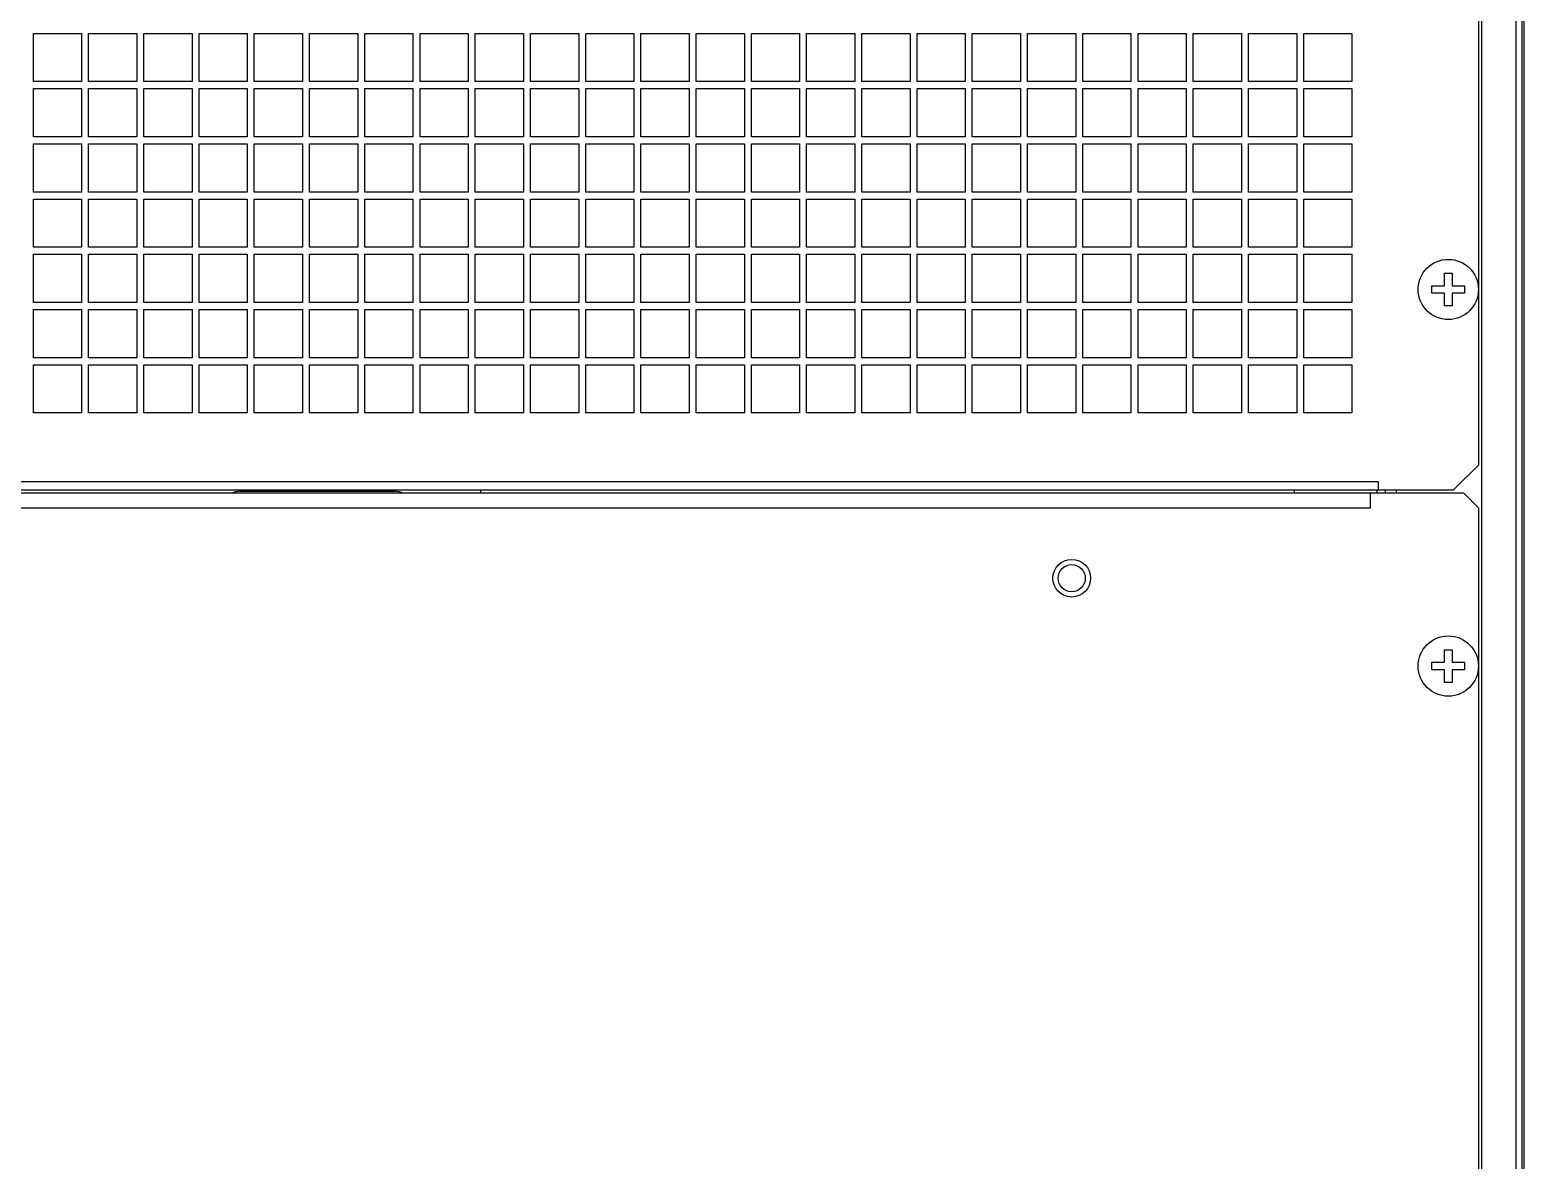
# Model space of a CAD drawing. Header units: millimetres. Extents: x 0 to 191, y 0 to 126.
# Drawn here: x 160.93 to 190.69, y 45.21 to 67.72 of the extents above; entities that cross this region are included whole.
import ezdxf

# ---------------------------------------------------------------- set-up
doc = ezdxf.new("R2010")
doc.units = ezdxf.units.MM
for name, color, linetype in [('2001-00715_0', 7, 'Continuous'), ('2401-00460-M6-12PSTTHC_0', 7, 'Continuous'), ('4209-00025-D30_0', 7, 'Continuous'), ('4212-06586_0', 7, 'Continuous'), ('4212-06607_0', 7, 'Continuous'), ('4212-06611_0', 7, 'Continuous'), ('4212-12598_2_0', 7, 'Continuous'), ('4212-12607_0', 7, 'Continuous'), ('4212-12608_0', 7, 'Continuous'), ('4212-12622_0', 7, 'Continuous')]:
    doc.layers.add(name, color=color, linetype=linetype)

msp = doc.modelspace()

# ---------------------------------------------------------------- linework, layer by layer
at = {"layer": '2001-00715_0', "color": 7, "linetype": 'Continuous'}
for p, q in [((169.909, 58.55), (169.895, 58.5)), ((186.101, 58.55), (186.115, 58.5))]:
    msp.add_line(p, q, dxfattribs=at)
at = {"layer": '2401-00460-M6-12PSTTHC_0', "color": 7, "linetype": 'Continuous'}
for p, q in [((189.105, 62.875), (189.255, 62.875)), ((189.105, 62.625), (189.105, 62.875)), ((189.255, 62.875), (189.255, 62.625)), ((188.855, 62.625), (189.105, 62.625)), ((188.855, 62.475), (188.855, 62.625)), ((189.255, 62.625), (189.505, 62.625)), ((189.505, 62.625), (189.505, 62.475)), ((189.105, 62.475), (188.855, 62.475)), ((189.105, 62.225), (189.105, 62.475)), ((189.255, 62.225), (189.105, 62.225)), ((189.505, 62.475), (189.255, 62.475)), ((189.255, 62.475), (189.255, 62.225)), ((189.105, 55.375), (189.255, 55.375)), ((189.105, 55.125), (189.105, 55.375)), ((189.255, 55.375), (189.255, 55.125)), ((188.855, 55.125), (189.105, 55.125)), ((188.855, 54.975), (188.855, 55.125)), ((189.255, 55.125), (189.505, 55.125)), ((189.505, 55.125), (189.505, 54.975)), ((189.105, 54.975), (188.855, 54.975)), ((189.105, 54.725), (189.105, 54.975)), ((189.505, 54.975), (189.255, 54.975)), ((189.255, 54.975), (189.255, 54.725)), ((189.255, 54.725), (189.105, 54.725))]:
    msp.add_line(p, q, dxfattribs=at)
for centre in [(189.18, 62.55), (189.18, 55.05)]:
    msp.add_circle(centre, 0.6, dxfattribs=at)
at = {"layer": '4209-00025-D30_0', "color": 7, "linetype": 'Continuous'}
msp.add_line((165.105, 58.53), (168.205, 58.53), dxfattribs=at)
for centre, start, end in [((165.105, 58.18), 90, 113.668), ((168.205, 58.18), 66.332, 90)]:
    msp.add_arc(centre, 0.35, start, end, dxfattribs=at)
at = {"layer": '4212-06586_0', "color": 7, "linetype": 'Continuous'}
for p, q in [((187.93, 58.5), (187.93, 58.55)), ((188.15, 58.5), (188.15, 58.55))]:
    msp.add_line(p, q, dxfattribs=at)
at = {"layer": '4212-06607_0', "color": 7, "linetype": 'Continuous'}
for p, q in [((190.53, 3.75), (190.53, 88.85)), ((190.65, 3.74), (190.65, 88.86)), ((189.85, 4.05), (189.85, 88.55))]:
    msp.add_line(p, q, dxfattribs=at)
at = {"layer": '4212-06611_0', "color": 7, "linetype": 'Continuous'}
msp.add_line((190.69, 3.8), (190.69, 88.8), dxfattribs=at)
at = {"layer": '4212-12598_2_0', "color": 7, "linetype": 'Continuous'}
msp.add_circle((181.68, 56.8), 0.27, dxfattribs=at)
at = {"layer": '4212-12607_0', "color": 7, "linetype": 'Continuous'}
for p, q in [((121.13, 58.5), (189.48, 58.5)), ((187.63, 58.2), (187.63, 58.5)), ((189.78, 58.2), (189.48, 58.5)), ((123.23, 58.2), (187.63, 58.2)), ((189.78, 58.2), (189.78, 12.27))]:
    msp.add_line(p, q, dxfattribs=at)
msp.add_circle((181.68, 56.8), 0.375, dxfattribs=at)
at = {"layer": '4212-12608_0', "color": 7, "linetype": 'Continuous'}
for p, q in [((189.78, 73.35), (189.78, 59.05)), ((161, 67.65), (161.96, 67.65)), ((161, 66.69), (161, 67.65)), ((161.96, 67.65), (161.96, 66.69)), ((162.1, 67.65), (163.06, 67.65)), ((162.1, 66.69), (162.1, 67.65)), ((163.06, 67.65), (163.06, 66.69)), ((163.2, 67.65), (164.16, 67.65)), ((163.2, 66.69), (163.2, 67.65)), ((164.16, 67.65), (164.16, 66.69)), ((164.3, 67.65), (165.26, 67.65)), ((164.3, 66.69), (164.3, 67.65)), ((165.26, 67.65), (165.26, 66.69)), ((165.4, 67.65), (166.36, 67.65)), ((165.4, 66.69), (165.4, 67.65)), ((166.36, 67.65), (166.36, 66.69)), ((166.5, 67.65), (167.46, 67.65)), ((166.5, 66.69), (166.5, 67.65)), ((167.46, 67.65), (167.46, 66.69)), ((167.6, 67.65), (168.56, 67.65)), ((167.6, 66.69), (167.6, 67.65)), ((168.56, 67.65), (168.56, 66.69)), ((168.7, 67.65), (169.66, 67.65)), ((168.7, 66.69), (168.7, 67.65)), ((169.66, 67.65), (169.66, 66.69)), ((169.8, 67.65), (170.76, 67.65)), ((169.8, 66.69), (169.8, 67.65)), ((170.76, 67.65), (170.76, 66.69)), ((170.9, 67.65), (171.86, 67.65)), ((170.9, 66.69), (170.9, 67.65)), ((171.86, 67.65), (171.86, 66.69)), ((172, 67.65), (172.96, 67.65)), ((172, 66.69), (172, 67.65)), ((172.96, 67.65), (172.96, 66.69)), ((173.1, 67.65), (174.06, 67.65)), ((173.1, 66.69), (173.1, 67.65)), ((174.06, 67.65), (174.06, 66.69)), ((174.2, 67.65), (175.16, 67.65)), ((174.2, 66.69), (174.2, 67.65)), ((175.16, 67.65), (175.16, 66.69)), ((175.3, 67.65), (176.26, 67.65)), ((175.3, 66.69), (175.3, 67.65)), ((176.26, 67.65), (176.26, 66.69)), ((176.4, 67.65), (177.36, 67.65)), ((176.4, 66.69), (176.4, 67.65)), ((177.36, 67.65), (177.36, 66.69)), ((177.5, 67.65), (178.46, 67.65)), ((177.5, 66.69), (177.5, 67.65)), ((178.46, 67.65), (178.46, 66.69)), ((178.6, 67.65), (179.56, 67.65)), ((178.6, 66.69), (178.6, 67.65)), ((179.56, 67.65), (179.56, 66.69)), ((179.7, 67.65), (180.66, 67.65)), ((179.7, 66.69), (179.7, 67.65)), ((180.66, 67.65), (180.66, 66.69)), ((180.8, 67.65), (181.76, 67.65)), ((180.8, 66.69), (180.8, 67.65)), ((181.76, 67.65), (181.76, 66.69)), ((181.9, 67.65), (182.86, 67.65)), ((181.9, 66.69), (181.9, 67.65)), ((182.86, 67.65), (182.86, 66.69)), ((183, 67.65), (183.96, 67.65)), ((183, 66.69), (183, 67.65)), ((183.96, 67.65), (183.96, 66.69)), ((184.1, 67.65), (185.06, 67.65)), ((184.1, 66.69), (184.1, 67.65)), ((185.06, 67.65), (185.06, 66.69)), ((185.2, 67.65), (186.16, 67.65)), ((185.2, 66.69), (185.2, 67.65)), ((186.16, 67.65), (186.16, 66.69)), ((186.3, 67.65), (187.26, 67.65)), ((186.3, 66.69), (186.3, 67.65)), ((187.26, 67.65), (187.26, 66.69)), ((161.96, 66.69), (161, 66.69)), ((163.06, 66.69), (162.1, 66.69)), ((164.16, 66.69), (163.2, 66.69)), ((165.26, 66.69), (164.3, 66.69)), ((166.36, 66.69), (165.4, 66.69)), ((167.46, 66.69), (166.5, 66.69)), ((168.56, 66.69), (167.6, 66.69)), ((169.66, 66.69), (168.7, 66.69)), ((170.76, 66.69), (169.8, 66.69)), ((171.86, 66.69), (170.9, 66.69)), ((172.96, 66.69), (172, 66.69)), ((174.06, 66.69), (173.1, 66.69)), ((175.16, 66.69), (174.2, 66.69)), ((176.26, 66.69), (175.3, 66.69)), ((177.36, 66.69), (176.4, 66.69)), ((178.46, 66.69), (177.5, 66.69)), ((179.56, 66.69), (178.6, 66.69)), ((180.66, 66.69), (179.7, 66.69)), ((181.76, 66.69), (180.8, 66.69)), ((182.86, 66.69), (181.9, 66.69)), ((183.96, 66.69), (183, 66.69)), ((185.06, 66.69), (184.1, 66.69)), ((186.16, 66.69), (185.2, 66.69)), ((187.26, 66.69), (186.3, 66.69)), ((161, 66.55), (161.96, 66.55)), ((161, 65.59), (161, 66.55)), ((161.96, 66.55), (161.96, 65.59)), ((162.1, 66.55), (163.06, 66.55)), ((162.1, 65.59), (162.1, 66.55)), ((163.06, 66.55), (163.06, 65.59)), ((163.2, 66.55), (164.16, 66.55)), ((163.2, 65.59), (163.2, 66.55)), ((164.16, 66.55), (164.16, 65.59)), ((164.3, 66.55), (165.26, 66.55)), ((164.3, 65.59), (164.3, 66.55)), ((165.26, 66.55), (165.26, 65.59)), ((165.4, 66.55), (166.36, 66.55)), ((165.4, 65.59), (165.4, 66.55)), ((166.36, 66.55), (166.36, 65.59)), ((166.5, 66.55), (167.46, 66.55)), ((166.5, 65.59), (166.5, 66.55)), ((167.46, 66.55), (167.46, 65.59)), ((167.6, 66.55), (168.56, 66.55)), ((167.6, 65.59), (167.6, 66.55)), ((168.56, 66.55), (168.56, 65.59)), ((168.7, 66.55), (169.66, 66.55)), ((168.7, 65.59), (168.7, 66.55)), ((169.66, 66.55), (169.66, 65.59)), ((169.8, 66.55), (170.76, 66.55)), ((169.8, 65.59), (169.8, 66.55)), ((170.76, 66.55), (170.76, 65.59)), ((170.9, 66.55), (171.86, 66.55)), ((170.9, 65.59), (170.9, 66.55)), ((171.86, 66.55), (171.86, 65.59)), ((172, 66.55), (172.96, 66.55)), ((172, 65.59), (172, 66.55)), ((172.96, 66.55), (172.96, 65.59)), ((173.1, 66.55), (174.06, 66.55)), ((173.1, 65.59), (173.1, 66.55)), ((174.06, 66.55), (174.06, 65.59)), ((174.2, 66.55), (175.16, 66.55)), ((174.2, 65.59), (174.2, 66.55)), ((175.16, 66.55), (175.16, 65.59)), ((175.3, 66.55), (176.26, 66.55)), ((175.3, 65.59), (175.3, 66.55)), ((176.26, 66.55), (176.26, 65.59)), ((176.4, 66.55), (177.36, 66.55)), ((176.4, 65.59), (176.4, 66.55)), ((177.36, 66.55), (177.36, 65.59)), ((177.5, 66.55), (178.46, 66.55)), ((177.5, 65.59), (177.5, 66.55)), ((178.46, 66.55), (178.46, 65.59)), ((178.6, 66.55), (179.56, 66.55)), ((178.6, 65.59), (178.6, 66.55)), ((179.56, 66.55), (179.56, 65.59)), ((179.7, 66.55), (180.66, 66.55)), ((179.7, 65.59), (179.7, 66.55)), ((180.66, 66.55), (180.66, 65.59)), ((180.8, 66.55), (181.76, 66.55)), ((180.8, 65.59), (180.8, 66.55)), ((181.76, 66.55), (181.76, 65.59)), ((181.9, 66.55), (182.86, 66.55)), ((181.9, 65.59), (181.9, 66.55)), ((182.86, 66.55), (182.86, 65.59)), ((183, 66.55), (183.96, 66.55)), ((183, 65.59), (183, 66.55)), ((183.96, 66.55), (183.96, 65.59)), ((184.1, 66.55), (185.06, 66.55)), ((184.1, 65.59), (184.1, 66.55)), ((185.06, 66.55), (185.06, 65.59)), ((185.2, 66.55), (186.16, 66.55)), ((185.2, 65.59), (185.2, 66.55)), ((186.16, 66.55), (186.16, 65.59)), ((186.3, 66.55), (187.26, 66.55)), ((186.3, 65.59), (186.3, 66.55)), ((187.26, 66.55), (187.26, 65.59)), ((161.96, 65.59), (161, 65.59)), ((163.06, 65.59), (162.1, 65.59)), ((164.16, 65.59), (163.2, 65.59)), ((165.26, 65.59), (164.3, 65.59)), ((166.36, 65.59), (165.4, 65.59)), ((167.46, 65.59), (166.5, 65.59)), ((168.56, 65.59), (167.6, 65.59)), ((169.66, 65.59), (168.7, 65.59)), ((170.76, 65.59), (169.8, 65.59)), ((171.86, 65.59), (170.9, 65.59)), ((172.96, 65.59), (172, 65.59)), ((174.06, 65.59), (173.1, 65.59)), ((175.16, 65.59), (174.2, 65.59)), ((176.26, 65.59), (175.3, 65.59)), ((177.36, 65.59), (176.4, 65.59)), ((178.46, 65.59), (177.5, 65.59)), ((179.56, 65.59), (178.6, 65.59)), ((180.66, 65.59), (179.7, 65.59)), ((181.76, 65.59), (180.8, 65.59)), ((182.86, 65.59), (181.9, 65.59)), ((183.96, 65.59), (183, 65.59)), ((185.06, 65.59), (184.1, 65.59)), ((186.16, 65.59), (185.2, 65.59)), ((187.26, 65.59), (186.3, 65.59)), ((161, 65.45), (161.96, 65.45)), ((161, 64.49), (161, 65.45)), ((161.96, 65.45), (161.96, 64.49)), ((162.1, 65.45), (163.06, 65.45)), ((162.1, 64.49), (162.1, 65.45)), ((163.06, 65.45), (163.06, 64.49)), ((163.2, 65.45), (164.16, 65.45)), ((163.2, 64.49), (163.2, 65.45)), ((164.16, 65.45), (164.16, 64.49)), ((164.3, 65.45), (165.26, 65.45)), ((164.3, 64.49), (164.3, 65.45)), ((165.26, 65.45), (165.26, 64.49)), ((165.4, 65.45), (166.36, 65.45)), ((165.4, 64.49), (165.4, 65.45)), ((166.36, 65.45), (166.36, 64.49)), ((166.5, 65.45), (167.46, 65.45)), ((166.5, 64.49), (166.5, 65.45)), ((167.46, 65.45), (167.46, 64.49)), ((167.6, 65.45), (168.56, 65.45)), ((167.6, 64.49), (167.6, 65.45)), ((168.56, 65.45), (168.56, 64.49)), ((168.7, 65.45), (169.66, 65.45)), ((168.7, 64.49), (168.7, 65.45)), ((169.66, 65.45), (169.66, 64.49)), ((169.8, 65.45), (170.76, 65.45)), ((169.8, 64.49), (169.8, 65.45)), ((170.76, 65.45), (170.76, 64.49)), ((170.9, 65.45), (171.86, 65.45)), ((170.9, 64.49), (170.9, 65.45)), ((171.86, 65.45), (171.86, 64.49)), ((172, 65.45), (172.96, 65.45)), ((172, 64.49), (172, 65.45)), ((172.96, 65.45), (172.96, 64.49)), ((173.1, 65.45), (174.06, 65.45)), ((173.1, 64.49), (173.1, 65.45)), ((174.06, 65.45), (174.06, 64.49)), ((174.2, 65.45), (175.16, 65.45)), ((174.2, 64.49), (174.2, 65.45)), ((175.16, 65.45), (175.16, 64.49)), ((175.3, 65.45), (176.26, 65.45)), ((175.3, 64.49), (175.3, 65.45)), ((176.26, 65.45), (176.26, 64.49)), ((176.4, 65.45), (177.36, 65.45)), ((176.4, 64.49), (176.4, 65.45)), ((177.36, 65.45), (177.36, 64.49)), ((177.5, 65.45), (178.46, 65.45)), ((177.5, 64.49), (177.5, 65.45)), ((178.46, 65.45), (178.46, 64.49)), ((178.6, 65.45), (179.56, 65.45)), ((178.6, 64.49), (178.6, 65.45)), ((179.56, 65.45), (179.56, 64.49)), ((179.7, 65.45), (180.66, 65.45)), ((179.7, 64.49), (179.7, 65.45)), ((180.66, 65.45), (180.66, 64.49)), ((180.8, 65.45), (181.76, 65.45)), ((180.8, 64.49), (180.8, 65.45)), ((181.76, 65.45), (181.76, 64.49)), ((181.9, 65.45), (182.86, 65.45)), ((181.9, 64.49), (181.9, 65.45)), ((182.86, 65.45), (182.86, 64.49)), ((183, 65.45), (183.96, 65.45)), ((183, 64.49), (183, 65.45)), ((183.96, 65.45), (183.96, 64.49)), ((184.1, 65.45), (185.06, 65.45)), ((184.1, 64.49), (184.1, 65.45)), ((185.06, 65.45), (185.06, 64.49)), ((185.2, 65.45), (186.16, 65.45)), ((185.2, 64.49), (185.2, 65.45)), ((186.16, 65.45), (186.16, 64.49)), ((186.3, 65.45), (187.26, 65.45)), ((186.3, 64.49), (186.3, 65.45)), ((187.26, 65.45), (187.26, 64.49)), ((161.96, 64.49), (161, 64.49)), ((161, 64.35), (161.96, 64.35)), ((161, 63.39), (161, 64.35)), ((161.96, 64.35), (161.96, 63.39)), ((163.06, 64.49), (162.1, 64.49)), ((162.1, 64.35), (163.06, 64.35)), ((162.1, 63.39), (162.1, 64.35)), ((163.06, 64.35), (163.06, 63.39)), ((164.16, 64.49), (163.2, 64.49)), ((163.2, 64.35), (164.16, 64.35)), ((163.2, 63.39), (163.2, 64.35)), ((164.16, 64.35), (164.16, 63.39)), ((165.26, 64.49), (164.3, 64.49)), ((164.3, 64.35), (165.26, 64.35)), ((164.3, 63.39), (164.3, 64.35)), ((165.26, 64.35), (165.26, 63.39)), ((166.36, 64.49), (165.4, 64.49)), ((165.4, 64.35), (166.36, 64.35)), ((165.4, 63.39), (165.4, 64.35)), ((166.36, 64.35), (166.36, 63.39)), ((167.46, 64.49), (166.5, 64.49)), ((166.5, 64.35), (167.46, 64.35)), ((166.5, 63.39), (166.5, 64.35)), ((167.46, 64.35), (167.46, 63.39)), ((168.56, 64.49), (167.6, 64.49)), ((167.6, 64.35), (168.56, 64.35)), ((167.6, 63.39), (167.6, 64.35)), ((168.56, 64.35), (168.56, 63.39)), ((169.66, 64.49), (168.7, 64.49)), ((168.7, 64.35), (169.66, 64.35)), ((168.7, 63.39), (168.7, 64.35)), ((169.66, 64.35), (169.66, 63.39)), ((170.76, 64.49), (169.8, 64.49)), ((169.8, 64.35), (170.76, 64.35)), ((169.8, 63.39), (169.8, 64.35)), ((170.76, 64.35), (170.76, 63.39)), ((171.86, 64.49), (170.9, 64.49)), ((170.9, 64.35), (171.86, 64.35)), ((170.9, 63.39), (170.9, 64.35)), ((171.86, 64.35), (171.86, 63.39)), ((172.96, 64.49), (172, 64.49)), ((172, 64.35), (172.96, 64.35)), ((172, 63.39), (172, 64.35)), ((172.96, 64.35), (172.96, 63.39)), ((174.06, 64.49), (173.1, 64.49)), ((173.1, 64.35), (174.06, 64.35)), ((173.1, 63.39), (173.1, 64.35)), ((174.06, 64.35), (174.06, 63.39)), ((175.16, 64.49), (174.2, 64.49)), ((174.2, 64.35), (175.16, 64.35)), ((174.2, 63.39), (174.2, 64.35)), ((175.16, 64.35), (175.16, 63.39)), ((176.26, 64.49), (175.3, 64.49)), ((175.3, 64.35), (176.26, 64.35)), ((175.3, 63.39), (175.3, 64.35)), ((176.26, 64.35), (176.26, 63.39)), ((177.36, 64.49), (176.4, 64.49)), ((176.4, 64.35), (177.36, 64.35)), ((176.4, 63.39), (176.4, 64.35)), ((177.36, 64.35), (177.36, 63.39)), ((178.46, 64.49), (177.5, 64.49)), ((177.5, 64.35), (178.46, 64.35)), ((177.5, 63.39), (177.5, 64.35)), ((178.46, 64.35), (178.46, 63.39)), ((179.56, 64.49), (178.6, 64.49)), ((178.6, 64.35), (179.56, 64.35)), ((178.6, 63.39), (178.6, 64.35)), ((179.56, 64.35), (179.56, 63.39)), ((180.66, 64.49), (179.7, 64.49)), ((179.7, 64.35), (180.66, 64.35)), ((179.7, 63.39), (179.7, 64.35)), ((180.66, 64.35), (180.66, 63.39)), ((181.76, 64.49), (180.8, 64.49)), ((180.8, 64.35), (181.76, 64.35)), ((180.8, 63.39), (180.8, 64.35)), ((181.76, 64.35), (181.76, 63.39)), ((182.86, 64.49), (181.9, 64.49)), ((181.9, 64.35), (182.86, 64.35)), ((181.9, 63.39), (181.9, 64.35)), ((182.86, 64.35), (182.86, 63.39)), ((183.96, 64.49), (183, 64.49)), ((183, 64.35), (183.96, 64.35)), ((183, 63.39), (183, 64.35)), ((183.96, 64.35), (183.96, 63.39)), ((185.06, 64.49), (184.1, 64.49)), ((184.1, 64.35), (185.06, 64.35)), ((184.1, 63.39), (184.1, 64.35)), ((185.06, 64.35), (185.06, 63.39)), ((186.16, 64.49), (185.2, 64.49)), ((185.2, 64.35), (186.16, 64.35)), ((185.2, 63.39), (185.2, 64.35)), ((186.16, 64.35), (186.16, 63.39)), ((187.26, 64.49), (186.3, 64.49)), ((186.3, 64.35), (187.26, 64.35)), ((186.3, 63.39), (186.3, 64.35)), ((187.26, 64.35), (187.26, 63.39)), ((161.96, 63.39), (161, 63.39)), ((163.06, 63.39), (162.1, 63.39)), ((164.16, 63.39), (163.2, 63.39)), ((165.26, 63.39), (164.3, 63.39)), ((166.36, 63.39), (165.4, 63.39)), ((167.46, 63.39), (166.5, 63.39)), ((168.56, 63.39), (167.6, 63.39)), ((169.66, 63.39), (168.7, 63.39)), ((170.76, 63.39), (169.8, 63.39)), ((171.86, 63.39), (170.9, 63.39)), ((172.96, 63.39), (172, 63.39)), ((174.06, 63.39), (173.1, 63.39)), ((175.16, 63.39), (174.2, 63.39)), ((176.26, 63.39), (175.3, 63.39)), ((177.36, 63.39), (176.4, 63.39)), ((178.46, 63.39), (177.5, 63.39)), ((179.56, 63.39), (178.6, 63.39)), ((180.66, 63.39), (179.7, 63.39)), ((181.76, 63.39), (180.8, 63.39)), ((182.86, 63.39), (181.9, 63.39)), ((183.96, 63.39), (183, 63.39)), ((185.06, 63.39), (184.1, 63.39)), ((186.16, 63.39), (185.2, 63.39)), ((187.26, 63.39), (186.3, 63.39)), ((161, 63.25), (161.96, 63.25)), ((161, 62.29), (161, 63.25)), ((161.96, 63.25), (161.96, 62.29)), ((162.1, 63.25), (163.06, 63.25)), ((162.1, 62.29), (162.1, 63.25)), ((163.06, 63.25), (163.06, 62.29)), ((163.2, 63.25), (164.16, 63.25)), ((163.2, 62.29), (163.2, 63.25)), ((164.16, 63.25), (164.16, 62.29)), ((164.3, 63.25), (165.26, 63.25)), ((164.3, 62.29), (164.3, 63.25)), ((165.26, 63.25), (165.26, 62.29)), ((165.4, 63.25), (166.36, 63.25)), ((165.4, 62.29), (165.4, 63.25)), ((166.36, 63.25), (166.36, 62.29)), ((166.5, 63.25), (167.46, 63.25)), ((166.5, 62.29), (166.5, 63.25)), ((167.46, 63.25), (167.46, 62.29)), ((167.6, 63.25), (168.56, 63.25)), ((167.6, 62.29), (167.6, 63.25)), ((168.56, 63.25), (168.56, 62.29)), ((168.7, 63.25), (169.66, 63.25)), ((168.7, 62.29), (168.7, 63.25)), ((169.66, 63.25), (169.66, 62.29)), ((169.8, 63.25), (170.76, 63.25)), ((169.8, 62.29), (169.8, 63.25)), ((170.76, 63.25), (170.76, 62.29)), ((170.9, 63.25), (171.86, 63.25)), ((170.9, 62.29), (170.9, 63.25)), ((171.86, 63.25), (171.86, 62.29)), ((172, 63.25), (172.96, 63.25)), ((172, 62.29), (172, 63.25)), ((172.96, 63.25), (172.96, 62.29)), ((173.1, 63.25), (174.06, 63.25)), ((173.1, 62.29), (173.1, 63.25)), ((174.06, 63.25), (174.06, 62.29)), ((174.2, 63.25), (175.16, 63.25)), ((174.2, 62.29), (174.2, 63.25)), ((175.16, 63.25), (175.16, 62.29)), ((175.3, 63.25), (176.26, 63.25)), ((175.3, 62.29), (175.3, 63.25)), ((176.26, 63.25), (176.26, 62.29)), ((176.4, 63.25), (177.36, 63.25)), ((176.4, 62.29), (176.4, 63.25)), ((177.36, 63.25), (177.36, 62.29)), ((177.5, 63.25), (178.46, 63.25)), ((177.5, 62.29), (177.5, 63.25)), ((178.46, 63.25), (178.46, 62.29)), ((178.6, 63.25), (179.56, 63.25)), ((178.6, 62.29), (178.6, 63.25)), ((179.56, 63.25), (179.56, 62.29)), ((179.7, 63.25), (180.66, 63.25)), ((179.7, 62.29), (179.7, 63.25)), ((180.66, 63.25), (180.66, 62.29)), ((180.8, 63.25), (181.76, 63.25)), ((180.8, 62.29), (180.8, 63.25)), ((181.76, 63.25), (181.76, 62.29)), ((181.9, 63.25), (182.86, 63.25)), ((181.9, 62.29), (181.9, 63.25)), ((182.86, 63.25), (182.86, 62.29)), ((183, 63.25), (183.96, 63.25)), ((183, 62.29), (183, 63.25)), ((183.96, 63.25), (183.96, 62.29)), ((184.1, 63.25), (185.06, 63.25)), ((184.1, 62.29), (184.1, 63.25)), ((185.06, 63.25), (185.06, 62.29)), ((185.2, 63.25), (186.16, 63.25)), ((185.2, 62.29), (185.2, 63.25)), ((186.16, 63.25), (186.16, 62.29)), ((186.3, 63.25), (187.26, 63.25)), ((186.3, 62.29), (186.3, 63.25)), ((187.26, 63.25), (187.26, 62.29)), ((161.96, 62.29), (161, 62.29)), ((163.06, 62.29), (162.1, 62.29)), ((164.16, 62.29), (163.2, 62.29)), ((165.26, 62.29), (164.3, 62.29)), ((166.36, 62.29), (165.4, 62.29)), ((167.46, 62.29), (166.5, 62.29)), ((168.56, 62.29), (167.6, 62.29)), ((169.66, 62.29), (168.7, 62.29)), ((170.76, 62.29), (169.8, 62.29)), ((171.86, 62.29), (170.9, 62.29)), ((172.96, 62.29), (172, 62.29)), ((174.06, 62.29), (173.1, 62.29)), ((175.16, 62.29), (174.2, 62.29)), ((176.26, 62.29), (175.3, 62.29)), ((177.36, 62.29), (176.4, 62.29)), ((178.46, 62.29), (177.5, 62.29)), ((179.56, 62.29), (178.6, 62.29)), ((180.66, 62.29), (179.7, 62.29)), ((181.76, 62.29), (180.8, 62.29)), ((182.86, 62.29), (181.9, 62.29)), ((183.96, 62.29), (183, 62.29)), ((185.06, 62.29), (184.1, 62.29)), ((186.16, 62.29), (185.2, 62.29)), ((187.26, 62.29), (186.3, 62.29)), ((161, 62.15), (161.96, 62.15)), ((161, 61.19), (161, 62.15)), ((161.96, 62.15), (161.96, 61.19)), ((162.1, 62.15), (163.06, 62.15)), ((162.1, 61.19), (162.1, 62.15)), ((163.06, 62.15), (163.06, 61.19)), ((163.2, 62.15), (164.16, 62.15)), ((163.2, 61.19), (163.2, 62.15)), ((164.16, 62.15), (164.16, 61.19)), ((164.3, 62.15), (165.26, 62.15)), ((164.3, 61.19), (164.3, 62.15)), ((165.26, 62.15), (165.26, 61.19)), ((165.4, 62.15), (166.36, 62.15)), ((165.4, 61.19), (165.4, 62.15)), ((166.36, 62.15), (166.36, 61.19)), ((166.5, 62.15), (167.46, 62.15)), ((166.5, 61.19), (166.5, 62.15)), ((167.46, 62.15), (167.46, 61.19)), ((167.6, 62.15), (168.56, 62.15)), ((167.6, 61.19), (167.6, 62.15)), ((168.56, 62.15), (168.56, 61.19)), ((168.7, 62.15), (169.66, 62.15)), ((168.7, 61.19), (168.7, 62.15)), ((169.66, 62.15), (169.66, 61.19)), ((169.8, 62.15), (170.76, 62.15)), ((169.8, 61.19), (169.8, 62.15)), ((170.76, 62.15), (170.76, 61.19)), ((170.9, 62.15), (171.86, 62.15)), ((170.9, 61.19), (170.9, 62.15)), ((171.86, 62.15), (171.86, 61.19)), ((172, 62.15), (172.96, 62.15)), ((172, 61.19), (172, 62.15)), ((172.96, 62.15), (172.96, 61.19)), ((173.1, 62.15), (174.06, 62.15)), ((173.1, 61.19), (173.1, 62.15)), ((174.06, 62.15), (174.06, 61.19)), ((174.2, 62.15), (175.16, 62.15)), ((174.2, 61.19), (174.2, 62.15)), ((175.16, 62.15), (175.16, 61.19)), ((175.3, 62.15), (176.26, 62.15)), ((175.3, 61.19), (175.3, 62.15)), ((176.26, 62.15), (176.26, 61.19)), ((176.4, 62.15), (177.36, 62.15)), ((176.4, 61.19), (176.4, 62.15)), ((177.36, 62.15), (177.36, 61.19)), ((177.5, 62.15), (178.46, 62.15)), ((177.5, 61.19), (177.5, 62.15)), ((178.46, 62.15), (178.46, 61.19)), ((178.6, 62.15), (179.56, 62.15)), ((178.6, 61.19), (178.6, 62.15)), ((179.56, 62.15), (179.56, 61.19)), ((179.7, 62.15), (180.66, 62.15)), ((179.7, 61.19), (179.7, 62.15)), ((180.66, 62.15), (180.66, 61.19)), ((180.8, 62.15), (181.76, 62.15)), ((180.8, 61.19), (180.8, 62.15)), ((181.76, 62.15), (181.76, 61.19)), ((181.9, 62.15), (182.86, 62.15)), ((181.9, 61.19), (181.9, 62.15)), ((182.86, 62.15), (182.86, 61.19)), ((183, 62.15), (183.96, 62.15)), ((183, 61.19), (183, 62.15)), ((183.96, 62.15), (183.96, 61.19)), ((184.1, 62.15), (185.06, 62.15)), ((184.1, 61.19), (184.1, 62.15)), ((185.06, 62.15), (185.06, 61.19)), ((185.2, 62.15), (186.16, 62.15)), ((185.2, 61.19), (185.2, 62.15)), ((186.16, 62.15), (186.16, 61.19)), ((186.3, 62.15), (187.26, 62.15)), ((186.3, 61.19), (186.3, 62.15)), ((187.26, 62.15), (187.26, 61.19)), ((161.96, 61.19), (161, 61.19)), ((161, 61.05), (161.96, 61.05)), ((161, 60.09), (161, 61.05)), ((161.96, 61.05), (161.96, 60.09)), ((163.06, 61.19), (162.1, 61.19)), ((162.1, 61.05), (163.06, 61.05)), ((162.1, 60.09), (162.1, 61.05)), ((163.06, 61.05), (163.06, 60.09)), ((164.16, 61.19), (163.2, 61.19)), ((163.2, 61.05), (164.16, 61.05)), ((163.2, 60.09), (163.2, 61.05)), ((164.16, 61.05), (164.16, 60.09)), ((165.26, 61.19), (164.3, 61.19)), ((164.3, 61.05), (165.26, 61.05)), ((164.3, 60.09), (164.3, 61.05)), ((165.26, 61.05), (165.26, 60.09)), ((166.36, 61.19), (165.4, 61.19)), ((165.4, 61.05), (166.36, 61.05)), ((165.4, 60.09), (165.4, 61.05)), ((166.36, 61.05), (166.36, 60.09)), ((167.46, 61.19), (166.5, 61.19)), ((166.5, 61.05), (167.46, 61.05)), ((166.5, 60.09), (166.5, 61.05)), ((167.46, 61.05), (167.46, 60.09)), ((168.56, 61.19), (167.6, 61.19)), ((167.6, 61.05), (168.56, 61.05)), ((167.6, 60.09), (167.6, 61.05)), ((168.56, 61.05), (168.56, 60.09)), ((169.66, 61.19), (168.7, 61.19)), ((168.7, 61.05), (169.66, 61.05)), ((168.7, 60.09), (168.7, 61.05)), ((169.66, 61.05), (169.66, 60.09)), ((170.76, 61.19), (169.8, 61.19)), ((169.8, 61.05), (170.76, 61.05)), ((169.8, 60.09), (169.8, 61.05)), ((170.76, 61.05), (170.76, 60.09)), ((171.86, 61.19), (170.9, 61.19)), ((170.9, 61.05), (171.86, 61.05)), ((170.9, 60.09), (170.9, 61.05)), ((171.86, 61.05), (171.86, 60.09)), ((172.96, 61.19), (172, 61.19)), ((172, 61.05), (172.96, 61.05)), ((172, 60.09), (172, 61.05)), ((172.96, 61.05), (172.96, 60.09)), ((174.06, 61.19), (173.1, 61.19)), ((173.1, 61.05), (174.06, 61.05)), ((173.1, 60.09), (173.1, 61.05)), ((174.06, 61.05), (174.06, 60.09)), ((175.16, 61.19), (174.2, 61.19)), ((174.2, 61.05), (175.16, 61.05)), ((174.2, 60.09), (174.2, 61.05)), ((175.16, 61.05), (175.16, 60.09)), ((176.26, 61.19), (175.3, 61.19)), ((175.3, 61.05), (176.26, 61.05)), ((175.3, 60.09), (175.3, 61.05)), ((176.26, 61.05), (176.26, 60.09)), ((177.36, 61.19), (176.4, 61.19)), ((176.4, 61.05), (177.36, 61.05)), ((176.4, 60.09), (176.4, 61.05)), ((177.36, 61.05), (177.36, 60.09)), ((178.46, 61.19), (177.5, 61.19)), ((177.5, 61.05), (178.46, 61.05)), ((177.5, 60.09), (177.5, 61.05)), ((178.46, 61.05), (178.46, 60.09)), ((179.56, 61.19), (178.6, 61.19)), ((178.6, 61.05), (179.56, 61.05)), ((178.6, 60.09), (178.6, 61.05)), ((179.56, 61.05), (179.56, 60.09)), ((180.66, 61.19), (179.7, 61.19)), ((179.7, 61.05), (180.66, 61.05)), ((179.7, 60.09), (179.7, 61.05)), ((180.66, 61.05), (180.66, 60.09)), ((181.76, 61.19), (180.8, 61.19)), ((180.8, 61.05), (181.76, 61.05)), ((180.8, 60.09), (180.8, 61.05)), ((181.76, 61.05), (181.76, 60.09)), ((182.86, 61.19), (181.9, 61.19)), ((181.9, 61.05), (182.86, 61.05)), ((181.9, 60.09), (181.9, 61.05)), ((182.86, 61.05), (182.86, 60.09)), ((183.96, 61.19), (183, 61.19)), ((183, 61.05), (183.96, 61.05)), ((183, 60.09), (183, 61.05)), ((183.96, 61.05), (183.96, 60.09)), ((185.06, 61.19), (184.1, 61.19)), ((184.1, 61.05), (185.06, 61.05)), ((184.1, 60.09), (184.1, 61.05)), ((185.06, 61.05), (185.06, 60.09)), ((186.16, 61.19), (185.2, 61.19)), ((185.2, 61.05), (186.16, 61.05)), ((185.2, 60.09), (185.2, 61.05)), ((186.16, 61.05), (186.16, 60.09)), ((187.26, 61.19), (186.3, 61.19)), ((186.3, 61.05), (187.26, 61.05)), ((186.3, 60.09), (186.3, 61.05)), ((187.26, 61.05), (187.26, 60.09)), ((161.96, 60.09), (161, 60.09)), ((163.06, 60.09), (162.1, 60.09)), ((164.16, 60.09), (163.2, 60.09)), ((165.26, 60.09), (164.3, 60.09)), ((166.36, 60.09), (165.4, 60.09)), ((167.46, 60.09), (166.5, 60.09)), ((168.56, 60.09), (167.6, 60.09)), ((169.66, 60.09), (168.7, 60.09)), ((170.76, 60.09), (169.8, 60.09)), ((171.86, 60.09), (170.9, 60.09)), ((172.96, 60.09), (172, 60.09)), ((174.06, 60.09), (173.1, 60.09)), ((175.16, 60.09), (174.2, 60.09)), ((176.26, 60.09), (175.3, 60.09)), ((177.36, 60.09), (176.4, 60.09)), ((178.46, 60.09), (177.5, 60.09)), ((179.56, 60.09), (178.6, 60.09)), ((180.66, 60.09), (179.7, 60.09)), ((181.76, 60.09), (180.8, 60.09)), ((182.86, 60.09), (181.9, 60.09)), ((183.96, 60.09), (183, 60.09)), ((185.06, 60.09), (184.1, 60.09)), ((186.16, 60.09), (185.2, 60.09)), ((187.26, 60.09), (186.3, 60.09)), ((189.28, 58.55), (189.78, 59.05)), ((187.78, 58.72), (123.08, 58.72)), ((187.78, 58.72), (187.78, 58.55)), ((189.28, 58.55), (121.58, 58.55))]:
    msp.add_line(p, q, dxfattribs=at)
at = {"layer": '4212-12622_0', "color": 7, "linetype": 'Continuous'}
msp.add_line((187.76, 58.5), (187.76, 58.55), dxfattribs=at)

doc.saveas('drawing.dxf')
